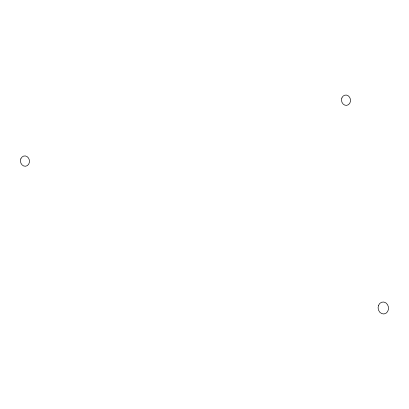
<?xml version="1.0" encoding="UTF-8"?>
<svg xmlns="http://www.w3.org/2000/svg" width="409" height="409" viewBox="0 0 409 409"><rect width="100%" height="100%" fill="white"/><g stroke="black" fill="none" stroke-linecap="round" stroke-linejoin="round"><path stroke-width="0.61" d="M341.832 98.037A5.199 4.504 81.5 0 0 346.617 105.369A5.199 4.504 81.5 0 0 349.598 97.219A5.199 4.504 81.5 0 0 341.832 98.037M20.793 158.912A5.199 4.504 81.5 0 0 25.573 166.243A5.199 4.504 81.5 0 0 28.553 158.089A5.199 4.504 81.5 0 0 20.793 158.912M378.524 305.37A6.007 5.21 81.5 0 0 383.918 313.959A6.007 5.21 81.5 0 0 387.522 304.618A6.007 5.21 81.5 0 0 378.524 305.37"/></g></svg>
